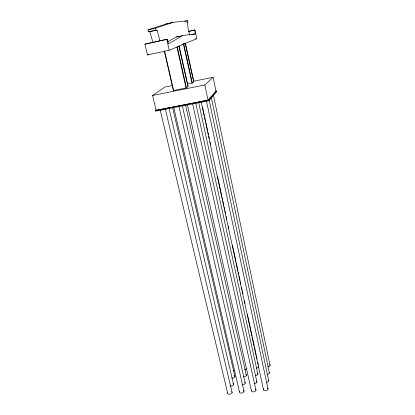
<?xml version="1.0" encoding="UTF-8"?>
<svg xmlns="http://www.w3.org/2000/svg" width="415" height="415" viewBox="0 0 415 415"><rect width="100%" height="100%" fill="white"/><g stroke="black" fill="none" stroke-linecap="round" stroke-linejoin="round"><path stroke-width="0.62" d="M156.336 109.726L155.345 110.515L155.506 111.184L208.771 100.767L216.791 91.601L216.661 90.973L215.39 91.222M155.345 110.515L208.626 100.082L216.661 90.973M172.635 85.485L165.051 87.026L152.585 95.476L156.139 110.271L208.055 100.103L215.966 91.186L213.071 77.278L193.483 81.252M152.585 95.476L204.834 84.976L213.071 77.278M177.324 46.864L186.408 87.881L188.088 86.528L179.14 46.107M183.435 44.249L192.041 83.176L193.826 81.88L185.313 42.844M194.972 29.968L194.677 30.067L195.325 33.854L182.818 35.519L168.521 43.819L167.235 39.238L144.928 44.166L147.496 54.951L169.232 50.282L196.809 38.631L194.972 29.968L188.737 31.338M159.946 40.831L157.103 30.103L148.414 31.773L147.968 29.875L166.581 23.805L173.086 22.348L187.59 20.75L187.912 22.244L187.181 22.654L188.675 31.4L194.677 30.067M167.956 41.635L176.323 36.935L182.818 35.519M186.397 87.887L173.595 90.486L164.558 50.941M147.496 54.951L148.684 54.484M144.928 44.166L167.235 39.238M147.968 29.875L155.34 28.23L173.086 22.348M184.685 21.398L187.59 20.75M186.75 22.503L187.912 22.244M148.414 31.773L157.103 30.103M191.808 34.621L195.325 33.854M195.569 38.901L196.809 38.631M182.128 44.322L184.623 43.783M187.616 84.069L191.974 83.187M215.52 91.85L216.791 91.601M176.323 36.935L179.451 36.51M166.581 23.805L170.378 23.365M188.068 86.512L178.875 46.153M193.8 81.864L185.194 43.518M149.805 31.727L152.928 42.34M160.2 110.115L227.628 393.057M165.346 109.109L232.13 392.611M169.055 108.263L233.562 384.425M173.74 107.464L239.471 391.879M155.34 28.23L155.781 30.139M172.609 107.558L234.942 376.566M164.299 50.983L173.361 90.496M178.927 106.448L244.01 391.428M182.315 105.664L245.203 383.237M166.763 39.394L169.232 50.282M187.398 104.788L251.407 390.691M185.557 105L246.349 375.373M176.92 46.962L186.055 87.975M192.633 103.766L255.977 390.24M183.674 43.523L192.337 83.083M195.693 103.034L256.927 382.039M198.619 102.432L257.84 374.174M202.52 107.008L204.439 115.873M204.714 117.139L205.674 121.569M205.949 122.835L206.494 125.366M206.769 126.637L207.728 131.067M208.003 132.333L208.553 134.865M208.828 136.136L209.373 138.667M210.057 141.831L210.607 144.363M217.46 176.027L221.849 196.29M222.124 197.556L222.668 200.087M222.943 201.353L223.903 205.788M224.178 207.054L224.728 209.585M224.997 210.851L225.547 213.383M226.232 216.552L226.782 219.084M228.292 226.051L228.836 228.582M232.4 245.042L235.964 261.507M236.239 262.773L238.023 271.005M238.293 272.271L238.843 274.803M239.118 276.074L240.078 280.504M240.352 281.769L240.897 284.301M241.587 287.471L242.132 290.002M242.407 291.268L242.957 293.799M244.461 300.766L245.011 303.298M247.34 314.062L252.138 336.228M252.413 337.494L254.193 345.726M254.468 346.992L255.427 351.422M255.702 352.688L256.252 355.224M256.522 356.49L257.072 359.022M257.757 362.186L258.306 364.718M201.182 102.09L263.432 389.498M206.463 101.058L268.038 389.042M209.051 99.745L268.744 380.835M208.626 100.082L208.771 100.767M204.834 84.976L208.055 100.103M211.256 97.297L269.418 372.961M213.362 94.957L270.066 365.408M188.82 31.353L189.463 35.135M231.809 391.807A2.314 1.333 -14.3 0 1 230.123 394.151A2.314 1.333 -14.3 0 1 227.736 392.751M243.346 390.442A2.319 1.344 -13.4 0 1 243.548 392.206A2.319 1.344 -13.4 0 1 240.607 393.021A2.319 1.344 -13.4 0 1 239.631 391.47M255.396 389.306A2.329 1.354 -12.5 0 1 255.396 391.143A2.329 1.354 -12.5 0 1 252.356 391.781A2.329 1.354 -12.5 0 1 251.698 390.079M267.421 388.108A2.34 1.364 -11.5 0 1 267.483 389.944A2.34 1.364 -11.5 0 1 264.428 390.582A2.34 1.364 -11.5 0 1 263.707 388.886M203.962 101.239A2.739 0.348 -12.4 0 1 203.179 101.4M233.059 383.533A2.262 1.276 -14 0 1 233.012 385.25A2.262 1.276 -14 0 1 230.128 385.945M244.663 382.345A2.272 1.287 -13.1 0 1 244.819 383.922A2.272 1.287 -13.1 0 1 242.22 384.819M256.242 381.095A2.277 1.297 -12.3 0 1 256.646 382.635A2.277 1.297 -12.3 0 1 254.12 383.631M268.344 380.067A2.288 1.307 -11.4 0 1 268.438 381.473A2.288 1.307 -11.4 0 1 266.28 382.417M234.221 375.622A2.22 1.229 -13.7 0 1 234.548 377.23A2.22 1.229 -13.7 0 1 231.715 378.065M245.919 374.579A2.225 1.235 -12.9 0 1 245.929 376.078A2.225 1.235 -12.9 0 1 243.429 376.908M257.476 373.438A2.236 1.245 -12.1 0 1 257.528 374.787A2.236 1.245 -12.1 0 1 255.407 375.7M269.112 372.291A2.241 1.255 -11.3 0 1 269.081 373.625A2.241 1.255 -11.3 0 1 267.011 374.491M234.615 370.346A2.174 1.178 -13.5 0 1 233.386 370.502M246.666 368.785A2.179 1.188 -12.7 0 1 244.591 369.309M258.441 365.978A2.189 1.198 -11.9 0 1 258.369 367.254A2.189 1.198 -11.9 0 1 256.335 368.095M269.584 364.645A2.2 1.204 -11.1 0 1 269.854 365.911A2.2 1.204 -11.1 0 1 267.867 366.865"/></g></svg>
